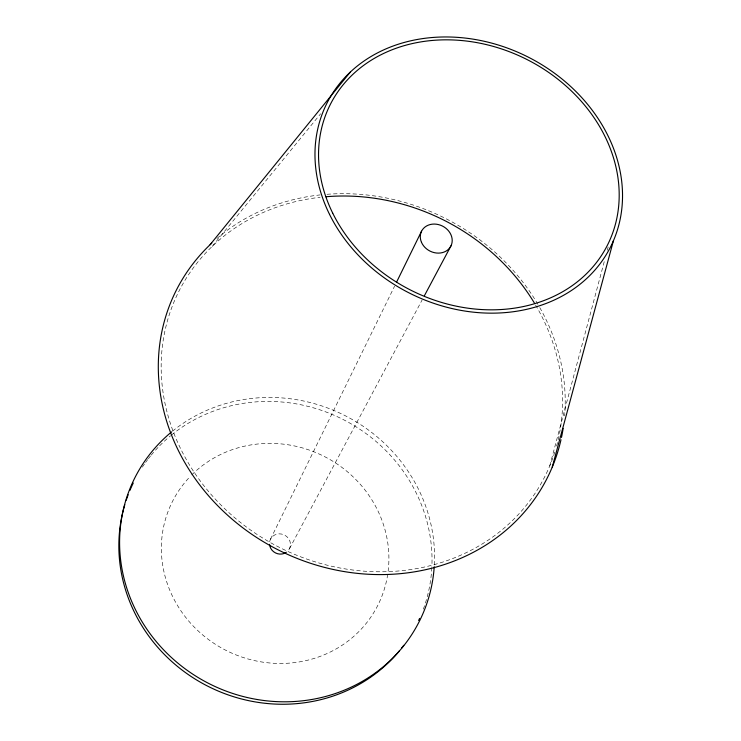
<?xml version="1.0" encoding="UTF-8"?>
<svg xmlns="http://www.w3.org/2000/svg" width="741" height="741" viewBox="0 0 741 741"><rect width="100%" height="100%" fill="white"/><g stroke="black" fill="none" stroke-linecap="round" stroke-linejoin="round"><path stroke-width="0.56" stroke-dasharray="3.71 2.78" d="M549.739 465.922L604.285 261.499M607.268 250.328L608.166 246.975M270.465 539.244L394.582 286.183M289.49 548.664L422.175 299.883M212.195 246.41L320.658 113.762M172.505 431.16A159.334 150.266 27.1 0 1 345.732 415.979A159.334 150.266 27.1 0 1 434.3 565.596M142.337 467.145A158.389 149.534 27.1 0 1 144.94 463.338M145.606 462.403A158.389 149.534 27.1 0 1 147.663 459.624M148.367 458.707A158.389 149.534 27.1 0 1 150.506 456.002M151.238 455.104A158.389 149.534 27.1 0 1 158.852 446.591M159.648 445.786A158.389 149.534 27.1 0 1 170.587 435.764M171.477 435.032A158.389 149.534 27.1 0 1 342.685 419.286A158.389 149.534 27.1 0 1 431.883 566.393M431.827 567.541A158.389 149.534 27.1 0 1 423.046 609.991M387.71 574.34A115.068 108.695 27.1 0 1 227.042 650.894A115.068 108.695 27.1 0 1 190.187 476.5M191.762 474.888A115.068 108.695 27.1 0 1 323.761 456.206A115.068 108.695 27.1 0 1 387.876 573.228M554.814 452.075A205.081 183.12 27.1 0 1 338.554 567.717A205.081 183.12 27.1 0 1 161.381 375.391A205.081 183.12 27.1 0 1 320.121 197.31M535.586 305.051A205.081 183.12 27.1 0 1 556.435 446.601M216.909 238.519A207.878 185.63 27.1 0 1 320.093 194.92M326.957 194.29A207.878 185.63 27.1 0 1 539.216 306.579M539.781 307.58A207.878 185.63 27.1 0 1 564.642 415.877M269.641 541.717A10.615 10.004 27.1 0 1 285.591 535.697A10.615 10.004 27.1 0 1 286.017 552.527"/><path stroke-width="1.11" d="M552.23 467.163L613.428 240.732M396.62 282.034L421.546 231.211M424.352 295.807L450.991 245.845M210.12 244.678L350.234 72.164M434.226 566.745A159.334 150.266 27.1 0 1 208.416 683.285A159.334 150.266 27.1 0 1 171.606 431.892M403.752 645.318A158.389 149.534 27.1 0 1 401.631 648.079M399.455 650.774A158.389 149.534 27.1 0 1 204.951 684.721A158.389 149.534 27.1 0 1 124.812 504.677M126.211 500.231A158.389 149.534 27.1 0 1 128.174 494.747M129.907 490.422A158.389 149.534 27.1 0 1 133.25 483.049M419.573 618.448A158.389 149.534 27.1 0 1 418.628 620.523M560.993 439.709A207.878 185.63 27.1 0 1 269.048 545.005A207.878 185.63 27.1 0 1 211.778 243.113M563.16 428.372A207.878 185.63 27.1 0 1 561.483 437.449M325.892 196.745A205.081 183.12 27.1 0 1 534.4 303.06M286.017 552.527A10.615 10.004 27.1 0 1 275.541 552.943A10.615 10.004 27.1 0 1 269.52 544.357M329.532 214.371A158.963 132.083 27.1 0 0 594.921 270.048A158.963 132.083 27.1 0 0 481.807 40.755A158.963 132.083 27.1 0 0 329.532 214.371M332.709 213.149A155.406 129.129 27.1 0 0 592.124 267.788A155.406 129.129 27.1 0 0 481.761 43.571A155.406 129.129 27.1 0 0 332.709 213.149M421.499 242.344A16.441 13.986 27.1 0 0 448.916 248.856A16.441 13.986 27.1 0 0 438.32 224.551A16.441 13.986 27.1 0 0 421.499 242.344"/></g></svg>
